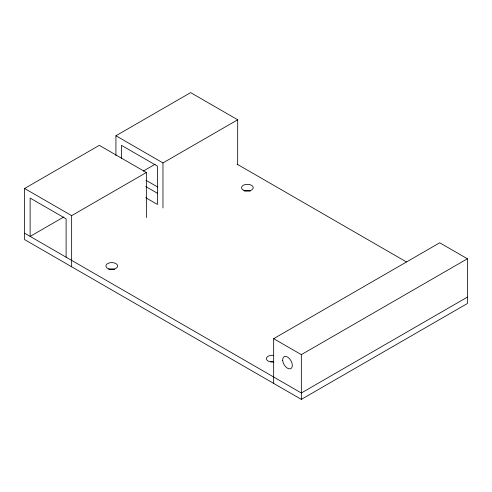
<?xml version="1.0" encoding="UTF-8"?>
<svg xmlns="http://www.w3.org/2000/svg" width="492" height="492" viewBox="0 0 492 492"><rect width="100%" height="100%" fill="white"/><g stroke="black" fill="none" stroke-linecap="round" stroke-linejoin="round"><path stroke-width="0.74" d="M146.364 217.525L146.364 172.507L99.316 145.343L24.6 188.479L24.6 239.61L301.338 399.381L467.4 303.502L467.4 258.767L439.725 242.79L273.663 338.668L273.663 383.403M115.921 155.595L115.921 135.755L190.644 92.619L237.685 119.777L237.685 164.802M63.855 216.947L30.135 236.412L30.135 198.067L66.112 218.842L66.112 257.187M143.277 171.093L155.183 164.217M24.6 188.479L71.647 215.644L146.364 172.507M115.921 135.755L162.969 162.92L237.685 119.777M273.663 338.668L301.338 354.646L467.4 258.767M467.375 297.125L301.338 392.991L24.6 233.22M237.138 164.199L406.503 261.972M145.958 180.263L157.735 187.058M145.657 186.48L157.434 193.276M145.657 197.661L157.434 204.457L157.434 166.112L121.456 145.343L121.456 158.381M301.338 354.646L301.338 399.381M162.969 162.92L162.969 207.944M71.647 215.644L71.647 266.769M270.735 361.761A5.873 3.389 0 0 1 273.773 361.755M108.837 269.425A5.873 3.389 0 0 1 114.71 269.425M244.438 191.142A5.873 3.389 0 0 1 250.305 191.142M273.823 361.909A5.873 3.389 0 0 1 266.406 358.656A5.873 3.389 0 0 1 273.773 355.359M282.691 360.538A6.851 3.954 60 0 0 290.415 368.785A6.851 3.954 60 0 0 289.388 358.576A6.851 3.954 60 0 0 282.691 360.538M243.22 190.078A5.873 3.389 0 0 0 253.042 188.559A5.873 3.389 0 0 0 245.852 184.408A5.873 3.389 0 0 0 243.22 190.078M108.837 268.909A5.873 3.389 0 0 0 117.643 265.969A5.873 3.389 0 0 0 108.837 263.036A5.873 3.389 0 0 0 108.837 268.909"/></g></svg>
